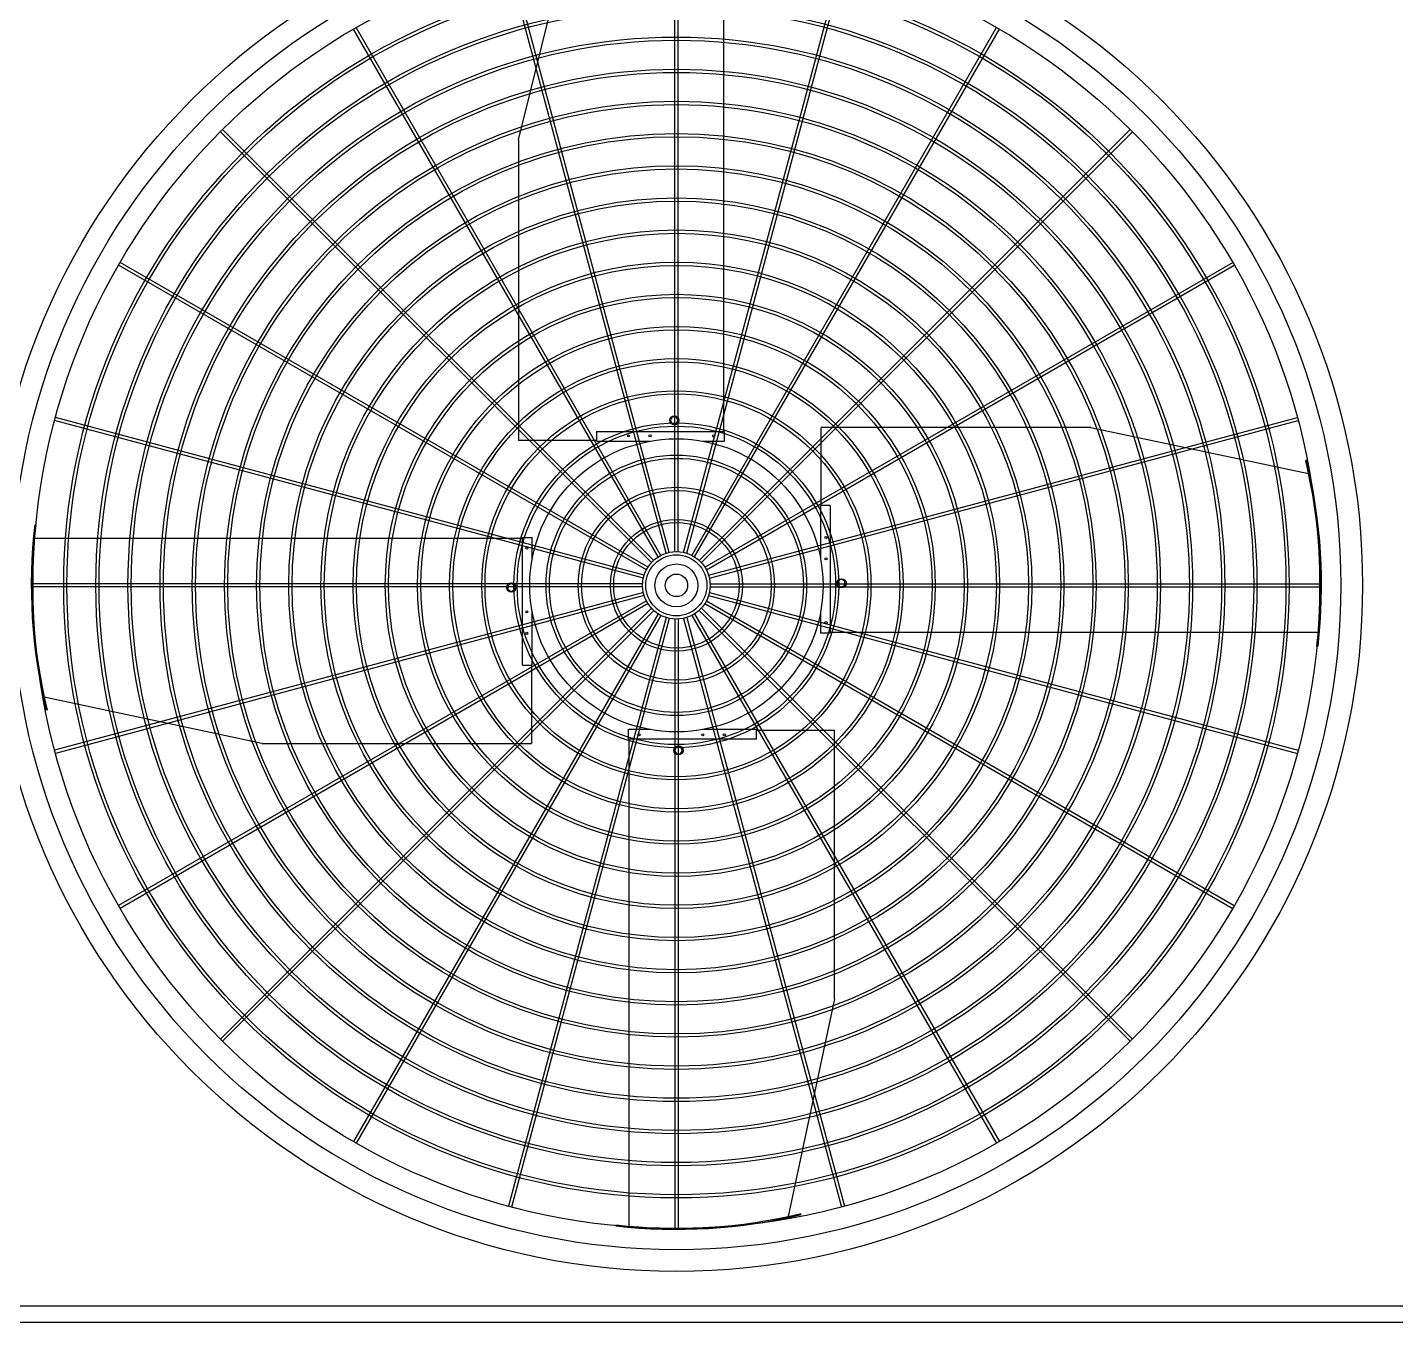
# Model space of a CAD drawing. Header units: millimetres. Extents: x 14797 to 39010, y -1427 to 15695.
# Drawn here: x 20518 to 23858, y 9922 to 13084 of the extents above; entities that cross this region are included whole.
import ezdxf

# ---------------------------------------------------------------- set-up
doc = ezdxf.new("R2010")
doc.units = ezdxf.units.MM
doc.layers.add('LINE', color=7, linetype='Continuous')

msp = doc.modelspace()

# ---------------------------------------------------------------- linework, layer by layer
at = {"color": 3}
for p, q in [((22098.1, 11804.2), (22098.1, 13292.2)), ((22106, 11804.2), (22106, 13292.2)), ((22076.9, 11800.4), (21691.8, 13237.7)), ((22084.5, 11802.4), (21699.4, 13239.7)), ((22119.5, 11802.4), (22504.7, 13239.7)), ((22127.1, 11800.4), (22512.2, 13237.7)), ((22057.5, 11791.2), (21313.5, 13079.8)), ((22064.3, 11795.1), (21320.3, 13083.8)), ((22139.8, 11795.1), (22883.8, 13083.8)), ((22146.6, 11791.2), (22890.6, 13079.8)), ((22041, 11777.3), (20988.9, 12829.5)), ((22046.6, 11782.9), (20994.4, 12835)), ((22157.5, 11782.9), (23209.6, 12835)), ((22163, 11777.3), (23215.2, 12829.5)), ((22028.7, 11759.6), (20740.1, 12503.6)), ((22032.7, 11766.4), (20744.1, 12510.4)), ((22171.4, 11766.4), (23460, 12510.4)), ((22175.3, 11759.6), (23463.9, 12503.6)), ((22023.5, 11747), (20586.2, 12132.1)), ((22180.6, 11747), (23617.8, 12132.1)), ((22021.5, 11739.4), (20584.2, 12124.5)), ((22182.6, 11739.4), (23619.8, 12124.5)), ((22019.7, 11725.8), (20531.7, 11725.8)), ((22184.4, 11725.8), (23672.3, 11725.8)), ((22019.7, 11717.9), (20531.7, 11717.9)), ((22021.5, 11704.3), (20584.2, 11319.2)), ((22023.5, 11696.8), (20586.2, 11311.7)), ((22180.6, 11696.8), (23617.8, 11311.7)), ((22182.6, 11704.3), (23619.8, 11319.2)), ((22184.4, 11717.9), (23672.3, 11717.9)), ((22028.7, 11684.1), (20740.1, 10940.1)), ((22032.7, 11677.3), (20744.1, 10933.3)), ((22041, 11666.4), (20988.9, 10614.3)), ((22046.6, 11660.9), (20994.4, 10608.7)), ((22157.5, 11660.9), (23209.6, 10608.7)), ((22163, 11666.4), (23215.2, 10614.3)), ((22171.4, 11677.3), (23460, 10933.3)), ((22175.3, 11684.1), (23463.9, 10940.1)), ((22057.5, 11652.5), (21313.5, 10363.9)), ((22064.3, 11648.6), (21320.3, 10360)), ((22076.9, 11643.3), (21691.8, 10206.1)), ((22084.5, 11641.3), (21699.4, 10204.1)), ((22098.1, 11639.5), (22098.1, 10151.6)), ((22106, 11639.5), (22106, 10151.6)), ((22119.5, 11641.3), (22504.7, 10204.1)), ((22127.1, 11643.3), (22512.2, 10206.1)), ((22139.8, 11648.6), (22883.8, 10360)), ((22146.6, 11652.5), (22890.6, 10363.9)), ((25297, 9961.9), (19947, 9961.9)), ((25337, 9921.9), (18867, 9921.9))]:
    msp.add_line(p, q, dxfattribs=at)
for radius in [1675, 1675, 1621.9, 1570.3, 357.9]:
    msp.add_circle((22102, 11721.9), radius, dxfattribs=at)
at = {"color": 3, "ltscale": 5}
for radius in [1495.7, 1487.9, 1417.2, 1409.4, 1338.7, 1330.8, 1260.2, 1252.3, 1181.7, 1173.8, 1103.1, 1095.3, 1024.6, 1016.8, 946.1, 938.3, 867.6, 859.7, 789.1, 781.2, 710.6, 702.7, 632.1, 624.2, 553.5, 545.7, 475, 467.2, 396.5, 388.7, 318, 310.1, 239.5, 231.6, 161, 153.1, 82.4, 74.6, 52.3, 27.5]:
    msp.add_circle((22102, 11721.9), radius, dxfattribs=at)
at = {"layer": 'LINE', "color": 3}
for p, q in [((21716.3, 12810), (21829.2, 13262.7)), ((22217.4, 13286.4), (22217.4, 12097.4)), ((21716.3, 12810), (21716.3, 12075.2)), ((22091.9, 12133.3), (22087, 12124.8)), ((22091.9, 12133.3), (22087, 12124.8)), ((22087, 12124.8), (22091.9, 12116.3)), ((22087, 12124.8), (22091.9, 12116.3)), ((22101.8, 12133.3), (22091.9, 12133.3)), ((22101.8, 12133.3), (22091.9, 12133.3)), ((22106.7, 12124.8), (22101.8, 12133.3)), ((22106.7, 12124.8), (22101.8, 12133.3)), ((22101.8, 12116.3), (22106.7, 12124.8)), ((22101.8, 12116.3), (22106.7, 12124.8)), ((21906.8, 12097.4), (22219, 12097.4)), ((21906.8, 12097.4), (22219, 12097.4)), ((21906.8, 12097.4), (21906.8, 12073.9)), ((21906.8, 12097.4), (21906.8, 12073.9)), ((22091.9, 12116.3), (22101.8, 12116.3)), ((22091.9, 12116.3), (22101.8, 12116.3)), ((22219, 12097.4), (22219, 12073.9)), ((22219, 12097.4), (22219, 12073.9)), ((23114.1, 12107.6), (22455.3, 12107.6)), ((22455.3, 11917.1), (22455.3, 12107.6)), ((22455.3, 11917.1), (22455.3, 12107.6)), ((23114.1, 12107.6), (23645.4, 11994.7)), ((21906.8, 12075.2), (21716.3, 12075.2)), ((21906.8, 12075.2), (21716.3, 12075.2)), ((21906.8, 12073.9), (22037.2, 12073.9)), ((21906.8, 12073.9), (22037.2, 12073.9)), ((22166.8, 12073.9), (22219, 12073.9)), ((22166.8, 12073.9), (22219, 12073.9)), ((23640.9, 12026.5), (23638.2, 12026.5)), ((22454, 11917.1), (22454, 11786.7)), ((22454, 11917.1), (22454, 11786.7)), ((22477.6, 11917.1), (22454, 11917.1)), ((22477.6, 11917.1), (22454, 11917.1)), ((22477.6, 11917.1), (22477.6, 11604.9)), ((22477.6, 11917.1), (22477.6, 11604.9)), ((23668.4, 11870), (23665.8, 11870)), ((20535, 11837.2), (21726.5, 11837.2)), ((21726.5, 11526.7), (21726.5, 11838.8)), ((21726.5, 11526.7), (21726.5, 11838.8)), ((21726.5, 11838.8), (21750, 11838.8)), ((21726.5, 11838.8), (21750, 11838.8)), ((21750, 11786.7), (21750, 11838.8)), ((21750, 11786.7), (21750, 11838.8)), ((21699.1, 11726.5), (21690.6, 11721.6)), ((21699.1, 11726.5), (21690.6, 11721.6)), ((21707.6, 11721.6), (21699.1, 11726.5)), ((21707.6, 11721.6), (21699.1, 11726.5)), ((22505, 11736.9), (22496.5, 11732)), ((22505, 11736.9), (22496.5, 11732)), ((22496.5, 11732), (22496.5, 11722.1)), ((22496.5, 11732), (22496.5, 11722.1)), ((22513.5, 11732), (22505, 11736.9)), ((22513.5, 11732), (22505, 11736.9)), ((22513.5, 11722.1), (22513.5, 11732)), ((22513.5, 11722.1), (22513.5, 11732)), ((21690.6, 11721.6), (21690.6, 11711.8)), ((21690.6, 11721.6), (21690.6, 11711.8)), ((21690.6, 11711.8), (21699.1, 11706.9)), ((21690.6, 11711.8), (21699.1, 11706.9)), ((21699.1, 11706.9), (21707.6, 11711.8)), ((21699.1, 11706.9), (21707.6, 11711.8)), ((21707.6, 11711.8), (21707.6, 11721.6)), ((21707.6, 11711.8), (21707.6, 11721.6)), ((22496.5, 11722.1), (22505, 11717.2)), ((22496.5, 11722.1), (22505, 11717.2)), ((22505, 11717.2), (22513.5, 11722.1)), ((22505, 11717.2), (22513.5, 11722.1)), ((21750, 11526.7), (21750, 11657.1)), ((21750, 11526.7), (21750, 11657.1)), ((22454, 11657.1), (22454, 11604.9)), ((22454, 11657.1), (22454, 11604.9)), ((22477.6, 11604.9), (22454, 11604.9)), ((22477.6, 11604.9), (22454, 11604.9)), ((23669.1, 11606.5), (22477.6, 11606.5)), ((23668.4, 11573.7), (23665.8, 11573.7)), ((21726.5, 11526.7), (21750, 11526.7)), ((21726.5, 11526.7), (21750, 11526.7)), ((21748.7, 11526.7), (21748.7, 11336.1)), ((21748.7, 11526.7), (21748.7, 11336.1)), ((21090, 11336.1), (20558.7, 11449.1)), ((22037.2, 11369.9), (21985.1, 11369.9)), ((21985.1, 11346.3), (21985.1, 11369.9)), ((22037.2, 11369.9), (21985.1, 11369.9)), ((21985.1, 11346.3), (21985.1, 11369.9)), ((22037.2, 11369.9), (21985.1, 11369.9)), ((21985.1, 11346.3), (21985.1, 11369.9)), ((22037.2, 11369.9), (21985.1, 11369.9)), ((21985.1, 11346.3), (21985.1, 11369.9)), ((22297.2, 11369.9), (22166.8, 11369.9)), ((22297.2, 11369.9), (22166.8, 11369.9)), ((22297.2, 11369.9), (22166.8, 11369.9)), ((22297.2, 11369.9), (22166.8, 11369.9)), ((22297.2, 11346.3), (22297.2, 11369.9)), ((22297.2, 11346.3), (22297.2, 11369.9)), ((22297.2, 11346.3), (22297.2, 11369.9)), ((22297.2, 11346.3), (22297.2, 11369.9)), ((22297.2, 11368.5), (22487.8, 11368.5)), ((22297.2, 11368.5), (22487.8, 11368.5)), ((22297.2, 11368.5), (22487.8, 11368.5)), ((22297.2, 11368.5), (22487.8, 11368.5)), ((22487.8, 10712.3), (22487.8, 11368.5)), ((22487.8, 10712.3), (22487.8, 11368.5)), ((21090, 11336.1), (21748.7, 11336.1)), ((22297.2, 11346.3), (21985.1, 11346.3)), ((22297.2, 11346.3), (21985.1, 11346.3)), ((22297.2, 11346.3), (21985.1, 11346.3)), ((22297.2, 11346.3), (21985.1, 11346.3)), ((21986.6, 10157.3), (21986.6, 11346.3)), ((21986.6, 10157.3), (21986.6, 11346.3)), ((22102.3, 11327.4), (22097.4, 11318.9)), ((22102.3, 11327.4), (22097.4, 11318.9)), ((22102.3, 11327.4), (22097.4, 11318.9)), ((22102.3, 11327.4), (22097.4, 11318.9)), ((22112.1, 11327.4), (22102.3, 11327.4)), ((22112.1, 11327.4), (22102.3, 11327.4)), ((22112.1, 11327.4), (22102.3, 11327.4)), ((22112.1, 11327.4), (22102.3, 11327.4)), ((22117, 11318.9), (22112.1, 11327.4)), ((22117, 11318.9), (22112.1, 11327.4)), ((22117, 11318.9), (22112.1, 11327.4)), ((22117, 11318.9), (22112.1, 11327.4)), ((22097.4, 11318.9), (22102.3, 11310.4)), ((22097.4, 11318.9), (22102.3, 11310.4)), ((22097.4, 11318.9), (22102.3, 11310.4)), ((22097.4, 11318.9), (22102.3, 11310.4)), ((22102.3, 11310.4), (22112.1, 11310.4)), ((22102.3, 11310.4), (22112.1, 11310.4)), ((22102.3, 11310.4), (22112.1, 11310.4)), ((22102.3, 11310.4), (22112.1, 11310.4)), ((22112.1, 11310.4), (22117, 11318.9)), ((22112.1, 11310.4), (22117, 11318.9)), ((22112.1, 11310.4), (22117, 11318.9)), ((22112.1, 11310.4), (22117, 11318.9)), ((22487.8, 10712.3), (22374.8, 10181))]:
    msp.add_line(p, q, dxfattribs=at)
for centre, radius in [((22096.8, 12124.8), 11.1), ((22096.8, 12124.8), 11.1), ((21985.1, 12087), 2.62), ((21985.1, 12087), 2.62), ((22037.4, 12087), 2.62), ((22037.4, 12087), 2.62), ((22193.1, 12087), 2.62), ((22193.1, 12087), 2.62), ((22467.1, 11838.8), 2.62), ((22467.1, 11838.8), 2.62), ((21736.9, 11813), 2.62), ((21736.9, 11813), 2.62), ((22467.1, 11786.5), 2.62), ((22467.1, 11786.5), 2.62), ((21699.1, 11716.7), 11.1), ((21699.1, 11716.7), 11.1), ((22505, 11727), 11.1), ((22505, 11727), 11.1), ((21736.9, 11657.3), 2.62), ((21736.9, 11657.3), 2.62), ((22467.1, 11630.8), 2.62), ((22467.1, 11630.8), 2.62), ((21736.9, 11604.9), 2.62), ((21736.9, 11604.9), 2.62), ((22010.9, 11356.8), 2.62), ((22010.9, 11356.8), 2.62), ((22010.9, 11356.8), 2.62), ((22010.9, 11356.8), 2.62), ((22166.6, 11356.8), 2.62), ((22166.6, 11356.8), 2.62), ((22166.6, 11356.8), 2.62), ((22166.6, 11356.8), 2.62), ((22219, 11356.8), 2.62), ((22219, 11356.8), 2.62), ((22219, 11356.8), 2.62), ((22219, 11356.8), 2.62), ((22107.2, 11318.9), 11.1), ((22107.2, 11318.9), 11.1), ((22107.2, 11318.9), 11.1), ((22107.2, 11318.9), 11.1)]:
    msp.add_circle(centre, radius, dxfattribs=at)
for centre, radius, start, end in [((22368.2, 11721.9), 1306, 353.4876, 13.487), ((22368.2, 11721.9), 1308.6, 353.5007, 13.4595), ((21835.9, 11721.9), 1308.6, 173.5007, 193.4595), ((21835.9, 11721.9), 1306, 173.4876, 193.487), ((22102, 11458.2), 1306, 263.4876, 283.487), ((22102, 11458.2), 1308.6, 263.5007, 283.4595)]:
    msp.add_arc(centre, radius, start, end, dxfattribs=at)

doc.saveas('drawing.dxf')
